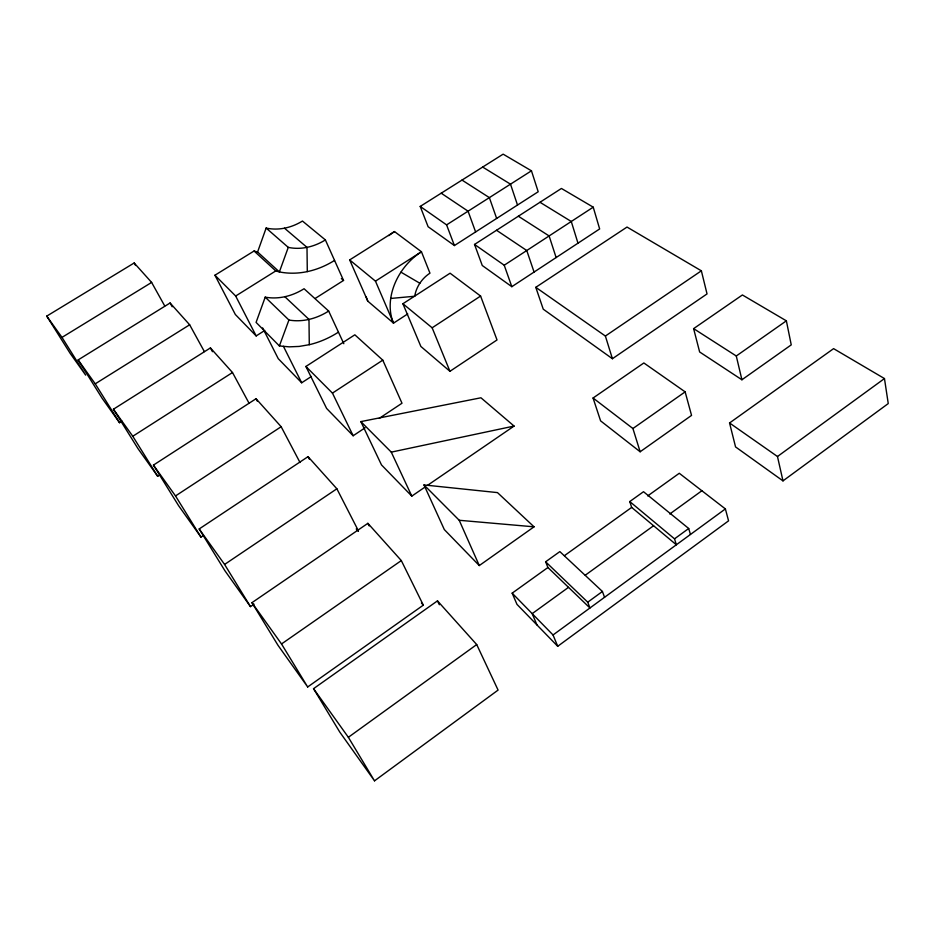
<?xml version="1.0" encoding="UTF-8"?>
<svg xmlns="http://www.w3.org/2000/svg" width="935" height="935" viewBox="0 0 935 935"><rect width="100%" height="100%" fill="white"/><g stroke="black" fill="none" stroke-linecap="round" stroke-linejoin="round"><path stroke-width="1.4" d="M334.555 260.409A81.929 69.038 -52.7 0 1 279.378 271.921L257.592 252.006L266.136 228.058A53.026 45.371 -53 0 0 302.449 221.046L325.38 239.921L343.542 280.442L315.235 298.417M343.823 343.706L328.664 311.063L304.062 288.74A56.719 47.486 -48.8 0 1 265.213 297.143L256.085 322.388L279.39 345.938L289.172 346.85L299.188 346.429L309.286 344.699A87.843 72.264 -48.8 0 0 338.458 332.135M325.38 239.921A54.604 45.99 -52.7 0 1 288.272 247.378L279.378 271.921L275.778 270.928L254.063 251.001L214.933 275.229L235.328 314.487L256.167 335.934L264.78 330.464M279.39 345.938L288.927 320.027A58.531 48.129 -48.8 0 0 328.664 311.063M374.503 780.842L498.086 690.088L476.71 644.566L437.475 600.866L313.541 688.674L339.732 732.012L374.503 780.842L348.358 737.294L313.541 688.674M604.548 597.301L602.421 591.481L559.855 551.603L545.631 561.783L547.91 567.51L512.17 593.152L516.973 604.361L557.716 646.295L728.564 520.842L725.385 508.921L679.278 473.274L647.71 495.912M782.981 480.882L888.25 403.569L884.463 378.57L833.599 348.638L729.557 422.971L735.553 446.918L782.981 480.882L777.476 456.514L729.557 422.971M557.716 646.295L553.041 634.97L725.385 508.921M777.476 456.514L884.463 378.57M547.91 567.51L589.938 607.984L587.741 602.187L602.421 591.481M674.521 538.841L688.698 528.497L643.514 491.716L629.758 501.557L631.674 507.413L676.344 544.789L674.521 538.841L629.758 501.557M568.503 587.344L532.19 613.64L536.935 624.907M585.24 575.224L653.577 525.739M669.764 514.005L701.881 490.746M348.358 737.294L476.71 644.566M564.424 555.67L631.674 507.413M307.673 686.968L423.321 605.155L401.314 560.579L367.876 523.331L251.947 602.678L277.999 645.302L307.673 686.968L281.517 643.958L251.947 602.678M479.281 565.57L534.049 526.826L497.478 492.605L423.987 484.938L444.324 529.584L479.281 565.57L459.225 520.281L423.987 484.938M640.148 451.769L691.549 415.397L685.145 391.87L643.853 362.967L593.07 398.018L600.597 420.867L640.148 451.769L632.913 428.522L593.07 398.018M741.911 379.774L791.244 344.875L786.37 320.834L742.402 294.969L693.618 328.629L699.637 351.969L741.911 379.774L736.277 355.99L693.618 328.629M632.913 428.522L685.145 391.87M736.277 355.99L786.37 320.834M281.517 643.958L401.314 560.579M358.467 530.94L336.869 488.795L308.036 456.666L199.178 528.965L224.856 570.642L250.475 606.628L254.051 604.174M427.447 485.405L514.086 426.068L480.952 397.784L360.852 421.603L381.492 464.917L411.809 496.123L425.039 487.053M612.413 358.724L707.035 293.917L701.367 270.823L627.023 227.065L535.79 287.325L543.247 309.181L612.413 358.724L605.377 336.039L535.79 287.325M605.377 336.039L701.367 270.823M250.475 606.628L224.587 564.448L336.869 488.795M300.006 462.498L281.154 426.722L256.038 398.731L153.434 465.104L178.62 505.706L200.955 537.087L203.374 535.475M379.353 418.296L401.992 403.23L382.777 360.15L354.844 334.812L305.897 366.473L326.607 408.431L353.149 435.757L365.059 427.821M449.945 371.3L497.023 339.954L480.59 296.056L450.086 273.207L402.903 303.735L420.867 346.464L449.945 371.3L432.145 327.799L402.903 303.735M511.819 286.683L599.651 228.946L593.234 207.173L561.432 188.461L474.536 244.444L482.261 265.505L511.819 286.683L504.222 265.224L474.536 244.444M153.434 465.104L175.511 495.936L281.154 426.722M305.897 366.473L332.451 393.109L382.777 360.15M432.145 327.799L480.59 296.056M504.222 265.224L593.234 207.173M249.026 403.184L232.499 372.527L210.422 347.925L113.427 409.226L138.029 448.683L157.688 476.301L160.107 474.723M262.642 327.916L278.244 358.666L301.678 382.777L311.437 376.454M407.73 313.915L393.53 323.136L367.806 301.163L349.667 259.918L394.512 231.576L421.451 251.76L429.96 273.172A27.407 21.037 -52 0 0 414.731 296.243L390.725 298.452M454.41 245.554L538.198 191.757L531.454 170.813L503.135 154.158L420.212 206.425L428.113 226.726L454.41 245.554L446.591 224.879L420.212 206.425M113.427 409.226L132.782 436.259L232.499 372.527M375.461 281.143L421.451 251.76A54.838 42.11 -52 0 0 393.53 323.136L375.461 281.143L349.667 259.918M446.591 224.879L531.454 170.813M204.379 351.607L189.653 324.784L170.088 302.987L78.131 359.928L102.114 398.24L119.54 422.714L121.982 421.159M78.131 359.928L95.241 383.829L189.653 324.784M214.933 275.229L235.667 296.021L275.778 270.928M151.622 282.428L134.172 262.98L46.75 316.112L61.99 337.395L151.622 282.428L164.712 305.92M360.852 421.603L391.286 452.131L514.086 426.068M459.225 520.281L534.049 526.826M254.063 251.001L257.592 252.006M400.94 272.155L419.85 283.247M482.659 167.061L510.498 184.16L517.511 205.045M539.986 202.276L571.273 221.49L577.982 243.194M462.007 180.081L489.367 197.624L496.649 218.439M518.352 216.219L549.114 235.947L556.126 257.557M441.203 193.194L468.073 211.193L475.611 231.938M496.543 230.267L526.767 250.522L534.072 272.062M284.485 228.187L306.996 247.354L307.299 271.618M341.357 278.572L343.542 280.442M266.136 228.058L288.272 247.378M284.848 296.722L308.982 319.408L309.286 344.699M545.631 561.783L587.741 602.187M265.213 297.143L288.927 320.027M512.17 593.152L553.041 634.97M356.235 528.941L358.152 531.127M421.416 602.993L423.321 605.155M199.178 528.965L224.587 564.448M61.99 337.395L85.658 375.122L70.102 353.278L46.75 316.112M95.241 383.829L119.54 422.714M132.782 436.259L157.688 476.301M175.511 495.936L200.955 537.087M134.172 262.98L135.587 265.493M170.088 302.987L172.18 306.762M210.422 347.925L212.479 351.689M256.038 398.731L257.37 401.255M308.036 456.666L309.345 459.19M235.667 296.021L256.167 335.934M367.876 523.331L369.185 525.926M283.422 346.312L301.678 382.777M332.451 393.109L353.149 435.757M437.475 600.866L439.345 604.723M391.286 452.131L411.809 496.123M688.698 528.497L690.451 534.469M367.806 301.163A53.248 41.713 -52.2 0 1 366.193 296.781M388.843 235.62A53.248 41.713 -52.2 0 1 394.512 231.576"/></g></svg>
